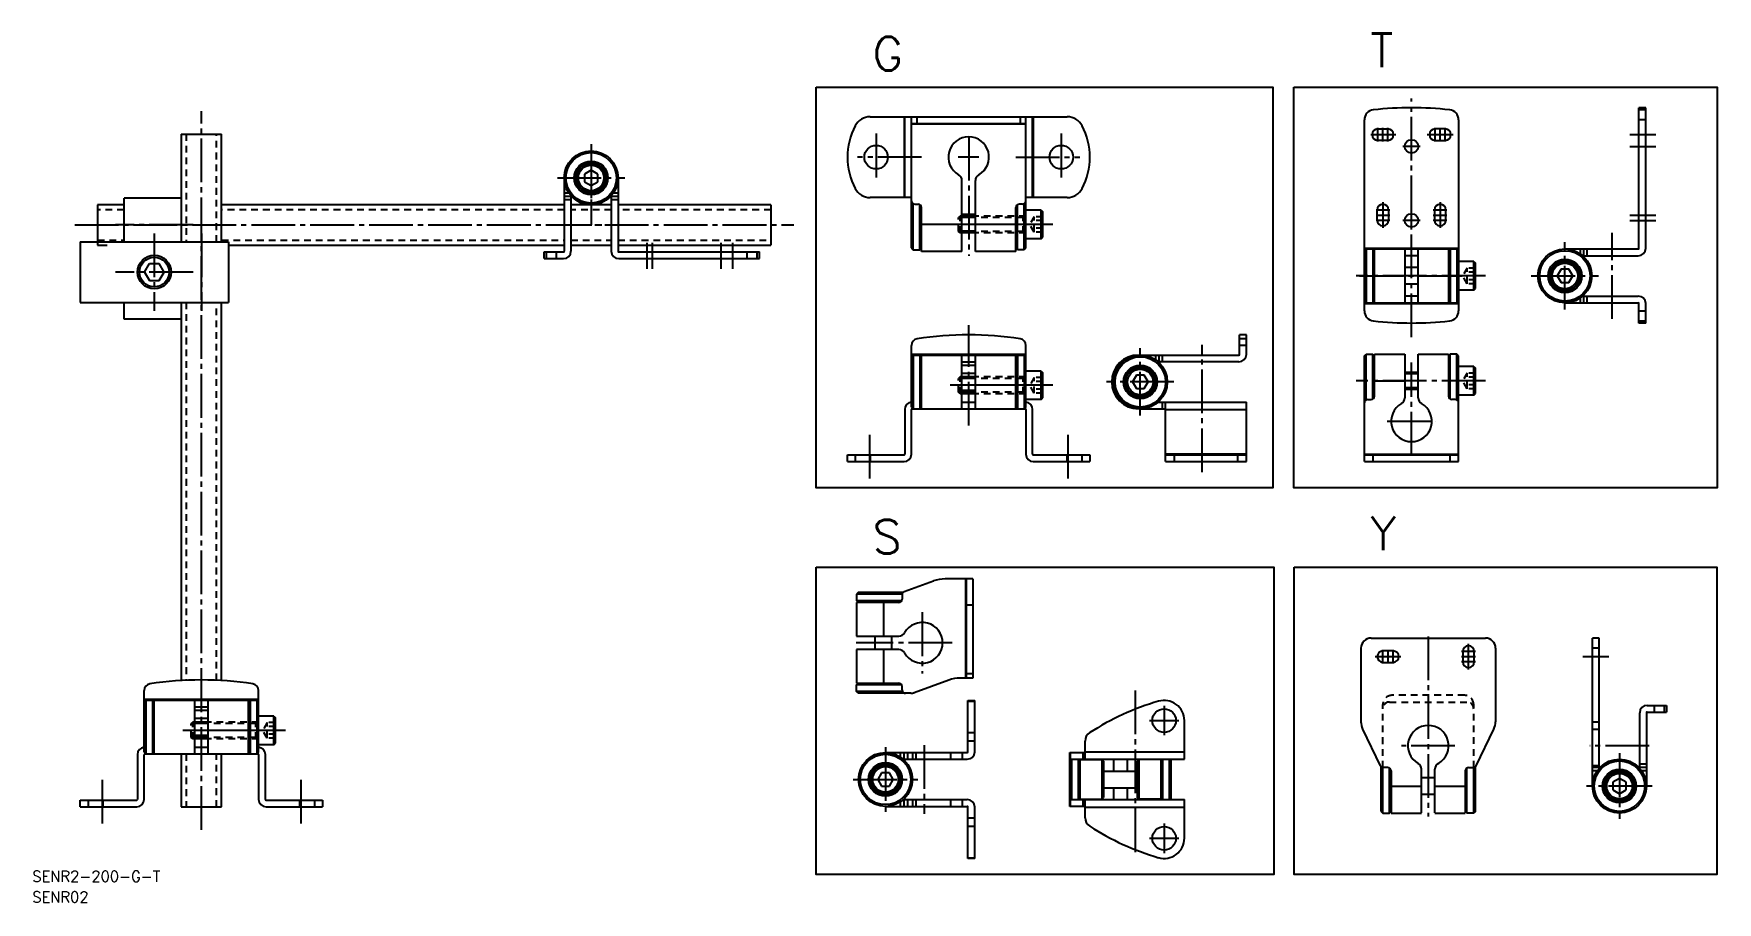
# Model space of a CAD drawing. Extents: x 26 to 527, y 38 to 296.
import ezdxf

# ---------------------------------------------------------------- set-up
doc = ezdxf.new("R2010")
doc.units = 0
doc.linetypes.add('CENTER', pattern=[17.5, 13, -1.5, 1.5, -1.5])
doc.linetypes.add('DASHED', pattern=[3.5, 2, -1.5])
doc.layers.get('0').update_dxf_attribs({"linetype": 'CONTINUOUS'})
doc.layers.add('CENTER', color=1, linetype='CENTER')
doc.styles.get("Standard").update_dxf_attribs({"font": 'txt.shx', "bigfont": 'bigfont.shx'})

msp = doc.modelspace()

# ---------------------------------------------------------------- linework, layer by layer
at = {"color": 7, "linetype": 'CONTINUOUS'}
for p, q in [((274.96, 271.35), (333.49, 271.35)), ((285.03, 271.35), (285.03, 247.35)), ((285.23, 247.35), (285.23, 271.35)), ((287.23, 232.35), (287.23, 271.35)), ((288.92, 269.35), (288.92, 271.35)), ((319.53, 271.35), (319.53, 269.35)), ((321.23, 232.35), (321.23, 271.35)), ((323.23, 247.35), (323.23, 271.35)), ((323.43, 271.35), (323.43, 247.35)), ((421.79, 213.68), (421.79, 270.43)), ((449.79, 270.43), (449.79, 213.68)), ((503.37, 232.25), (503.37, 274.05)), ((505.37, 274.05), (503.37, 274.05)), ((505.37, 273.41), (503.37, 273.41)), ((505.37, 270.43), (503.37, 270.43)), ((505.37, 232.25), (505.37, 274.05)), ((70.28, 266.23), (70.28, 234.19)), ((70.28, 266.23), (82.28, 266.23)), ((82.28, 234.19), (82.28, 266.23)), ((287.23, 269.35), (321.23, 269.35)), ((321.23, 269.15), (287.23, 269.15)), ((425.79, 267.75), (428.79, 267.75)), ((445.79, 267.75), (442.79, 267.75)), ((428.79, 264.35), (425.79, 264.35)), ((442.79, 264.35), (445.79, 264.35)), ((192.06, 255.5), (190.06, 254.34)), ((194.06, 254.34), (192.06, 255.5)), ((184.06, 253.19), (184.06, 231.39)), ((190.06, 254.34), (190.06, 252.03)), ((190.06, 252.03), (192.06, 250.88)), ((192.06, 250.88), (194.06, 252.03)), ((194.06, 252.03), (194.06, 254.34)), ((200.06, 253.19), (200.06, 231.39)), ((302.23, 231.35), (302.23, 252.37)), ((306.23, 231.35), (306.23, 252.37)), ((45.45, 245.19), (45.45, 233.19)), ((53.28, 245.19), (45.45, 245.19)), ((53.28, 234.19), (53.28, 247.19)), ((70.28, 247.19), (53.28, 247.19)), ((169.05, 245.19), (82.28, 245.19)), ((184.06, 245.19), (166.37, 245.19)), ((185.48, 248.69), (184.06, 248.69)), ((186.06, 247.69), (184.06, 247.69)), ((186.06, 246.69), (184.06, 246.69)), ((186.06, 248.01), (186.06, 231.39)), ((197.23, 245.19), (186.06, 245.19)), ((198.06, 245.19), (197.23, 245.19)), ((198.06, 248.01), (198.06, 231.39)), ((200.06, 247.69), (198.06, 247.69)), ((200.06, 246.69), (198.06, 246.69)), ((200.06, 248.69), (198.63, 248.69)), ((245.45, 245.19), (200.06, 245.19)), ((245.45, 245.19), (245.45, 233.19)), ((287.23, 247.35), (274.96, 247.35)), ((287.73, 231.85), (287.73, 245.49)), ((288.23, 245.35), (289.23, 245.35)), ((289.73, 231.85), (289.73, 245.22)), ((318.73, 231.85), (318.73, 245.22)), ((320.23, 245.35), (319.23, 245.35)), ((320.73, 231.85), (320.73, 245.49)), ((333.49, 247.35), (321.23, 247.35)), ((290.23, 231.35), (290.23, 244.35)), ((306.23, 242.35), (302.23, 242.35)), ((306.23, 241.85), (302.23, 241.85)), ((318.23, 231.35), (318.23, 244.35)), ((325.73, 243.6), (321.23, 243.6)), ((321.23, 235.1), (321.23, 243.6)), ((325.73, 235.1), (325.73, 243.6)), ((325.73, 243.6), (326.23, 243.1)), ((326.23, 235.6), (326.23, 243.1)), ((425.59, 240.65), (425.59, 243.65)), ((428.99, 243.65), (428.99, 240.65)), ((442.59, 243.65), (442.59, 240.65)), ((445.99, 240.65), (445.99, 243.65)), ((302.23, 239.35), (290.23, 239.35)), ((306.23, 237.35), (302.23, 237.35)), ((306.23, 236.85), (302.23, 236.85)), ((318.23, 239.35), (306.23, 239.35)), ((318.23, 239.35), (306.23, 239.35)), ((325.73, 235.1), (321.23, 235.1)), ((325.73, 235.1), (326.23, 235.6)), ((40.28, 234.19), (40.28, 216.19)), ((40.28, 234.19), (84.28, 234.19)), ((45.45, 233.19), (48.28, 233.19)), ((84.28, 234.19), (84.28, 216.19)), ((84.28, 233.19), (156.17, 233.19)), ((156.17, 233.19), (184.06, 233.19)), ((178.06, 229.19), (178.06, 231.19)), ((178.06, 231.19), (183.86, 231.19)), ((178.7, 231.19), (178.7, 229.19)), ((181.68, 231.19), (181.68, 229.19)), ((186.06, 233.19), (198.06, 233.19)), ((200.06, 233.19), (245.45, 233.19)), ((200.26, 231.19), (242.06, 231.19)), ((238.43, 229.19), (238.43, 231.19)), ((241.41, 229.19), (241.41, 231.19)), ((242.06, 229.19), (242.06, 231.19)), ((287.23, 232.35), (287.73, 231.85)), ((287.73, 231.85), (289.73, 231.85)), ((289.73, 231.85), (290.23, 232.35)), ((302.23, 231.35), (290.23, 231.35)), ((318.23, 231.35), (306.23, 231.35)), ((318.73, 231.85), (318.23, 232.35)), ((320.73, 231.85), (318.73, 231.85)), ((321.23, 232.35), (320.73, 231.85)), ((421.79, 232.25), (449.79, 232.25)), ((421.79, 232.05), (449.79, 232.05)), ((421.79, 231.55), (422.29, 232.05)), ((422.29, 232.05), (422.29, 216.05)), ((424.29, 232.05), (424.79, 231.55)), ((424.29, 232.05), (424.29, 216.05)), ((424.79, 216.05), (424.79, 232.05)), ((433.79, 232.05), (433.79, 216.05)), ((437.79, 216.05), (437.79, 232.05)), ((446.79, 232.05), (446.79, 216.05)), ((447.29, 232.05), (446.79, 231.55)), ((447.29, 232.05), (447.29, 216.05)), ((449.79, 231.55), (449.29, 232.05)), ((449.29, 232.05), (449.29, 216.05)), ((481.37, 232.05), (503.17, 232.05)), ((485.87, 232.05), (485.87, 230.63)), ((486.87, 232.05), (486.87, 230.05)), ((487.87, 232.05), (487.87, 230.05)), ((59.4, 225.19), (60.84, 227.69)), ((59.4, 225.19), (60.84, 222.69)), ((60.84, 227.69), (63.73, 227.69)), ((65.17, 225.19), (63.73, 227.69)), ((63.73, 222.69), (65.17, 225.19)), ((178.06, 229.19), (183.86, 229.19)), ((200.26, 229.19), (242.06, 229.19)), ((437.79, 230.05), (433.79, 230.05)), ((437.79, 226.55), (433.79, 226.55)), ((454.29, 228.3), (449.79, 228.3)), ((449.79, 219.8), (449.79, 228.3)), ((454.29, 219.8), (454.29, 228.3)), ((454.29, 228.3), (454.79, 227.8)), ((454.79, 220.3), (454.79, 227.8)), ((480.22, 226.05), (479.06, 224.05)), ((482.53, 226.05), (480.22, 226.05)), ((483.68, 224.05), (482.53, 226.05)), ((486.55, 230.05), (503.17, 230.05)), ((60.84, 222.69), (63.73, 222.69)), ((437.79, 221.55), (433.79, 221.55)), ((454.29, 219.8), (454.79, 220.3)), ((479.06, 224.05), (480.22, 222.05)), ((480.22, 222.05), (482.53, 222.05)), ((482.53, 222.05), (483.68, 224.05)), ((40.28, 216.19), (84.28, 216.19)), ((53.28, 211.19), (53.28, 216.19)), ((70.28, 216.19), (70.28, 137.52)), ((82.28, 127.32), (82.28, 216.19)), ((421.79, 216.55), (422.29, 216.05)), ((421.79, 216.05), (449.79, 216.05)), ((421.79, 215.85), (449.79, 215.85)), ((424.29, 216.05), (424.79, 216.55)), ((437.79, 218.05), (433.79, 218.05)), ((447.29, 216.05), (446.79, 216.55)), ((449.79, 216.55), (449.29, 216.05)), ((454.29, 219.8), (449.79, 219.8)), ((481.37, 216.05), (503.17, 216.05)), ((485.87, 217.48), (485.87, 216.05)), ((486.55, 218.05), (503.17, 218.05)), ((486.87, 218.05), (486.87, 216.05)), ((487.87, 218.05), (487.87, 216.05)), ((503.37, 210.05), (503.37, 215.85)), ((505.37, 210.05), (505.37, 215.85)), ((70.28, 211.19), (53.28, 211.19)), ((503.37, 213.68), (505.37, 213.68)), ((503.37, 210.7), (505.37, 210.7)), ((384.72, 200.73), (384.72, 206.53)), ((386.72, 206.53), (384.72, 206.53)), ((386.72, 205.35), (384.72, 205.35)), ((386.72, 200.73), (386.72, 206.53)), ((505.37, 210.05), (503.37, 210.05)), ((287.23, 185.03), (287.23, 203.37)), ((321.23, 200.73), (287.23, 200.73)), ((287.23, 200.03), (287.73, 200.53)), ((287.23, 200.53), (321.23, 200.53)), ((287.73, 200.53), (287.73, 184.53)), ((289.73, 200.53), (289.73, 184.53)), ((289.73, 200.53), (290.23, 200.03)), ((290.23, 184.53), (290.23, 200.53)), ((302.23, 184.53), (302.23, 200.53)), ((306.23, 184.53), (306.23, 200.53)), ((318.73, 200.53), (318.23, 200.03)), ((318.23, 184.53), (318.23, 200.53)), ((318.73, 200.53), (318.73, 184.53)), ((320.73, 200.53), (320.73, 184.53)), ((321.23, 200.03), (320.73, 200.53)), ((321.23, 185.03), (321.23, 203.37)), ((355.22, 200.53), (384.52, 200.53)), ((359.72, 200.53), (359.72, 199.1)), ((360.72, 200.53), (360.72, 198.53)), ((361.72, 200.53), (361.72, 198.53)), ((386.72, 203.37), (384.72, 203.37)), ((421.79, 200.33), (422.29, 200.83)), ((421.79, 168.83), (421.79, 200.33)), ((422.29, 187.19), (422.29, 200.83)), ((422.29, 200.83), (424.29, 200.83)), ((424.29, 187.46), (424.29, 200.83)), ((424.29, 200.83), (424.79, 200.33)), ((424.79, 188.33), (424.79, 200.83)), ((424.79, 200.83), (433.79, 200.83)), ((433.79, 200.83), (433.79, 187.81)), ((437.79, 187.81), (437.79, 200.83)), ((437.79, 200.83), (446.79, 200.83)), ((447.29, 200.83), (446.79, 200.33)), ((446.79, 200.83), (446.79, 188.33)), ((447.29, 187.46), (447.29, 200.83)), ((449.29, 200.83), (447.29, 200.83)), ((449.29, 187.19), (449.29, 200.83)), ((449.79, 200.33), (449.29, 200.83)), ((449.79, 168.83), (449.79, 200.33)), ((302.23, 198.53), (306.23, 198.53)), ((302.23, 197.53), (306.23, 197.53)), ((325.73, 195.78), (321.23, 195.78)), ((321.23, 187.28), (321.23, 195.78)), ((325.73, 187.28), (325.73, 195.78)), ((325.73, 195.78), (326.23, 195.28)), ((326.23, 187.78), (326.23, 195.28)), ((384.52, 198.53), (360.39, 198.53)), ((437.79, 195.33), (433.79, 195.33)), ((454.29, 197.08), (449.79, 197.08)), ((449.79, 188.58), (449.79, 197.08)), ((454.29, 188.58), (454.29, 197.08)), ((454.29, 197.08), (454.79, 196.58)), ((454.79, 189.08), (454.79, 196.58)), ((306.23, 195.03), (302.23, 195.03)), ((306.23, 194.03), (302.23, 194.03)), ((306.23, 194.03), (302.23, 194.03)), ((318.23, 191.53), (306.23, 191.53)), ((354.06, 194.53), (352.91, 192.53)), ((352.91, 192.53), (354.06, 190.53)), ((356.37, 194.53), (354.06, 194.53)), ((354.06, 190.53), (356.37, 190.53)), ((357.53, 192.53), (356.37, 194.53)), ((356.37, 190.53), (357.53, 192.53)), ((424.79, 192.83), (433.79, 192.83)), ((437.79, 190.33), (433.79, 190.33)), ((306.23, 190.03), (302.23, 190.03)), ((306.23, 189.03), (302.23, 189.03)), ((306.23, 189.03), (302.23, 189.03)), ((302.23, 186.53), (306.23, 186.53)), ((325.73, 187.28), (321.23, 187.28)), ((325.73, 187.28), (326.23, 187.78)), ((360.39, 186.53), (386.72, 186.53)), ((361.72, 186.53), (361.72, 184.53)), ((362.72, 168.83), (362.72, 186.53)), ((386.72, 168.83), (386.72, 186.53)), ((422.79, 187.33), (423.79, 187.33)), ((448.79, 187.33), (447.79, 187.33)), ((454.29, 188.58), (449.79, 188.58)), ((454.29, 188.58), (454.79, 189.08)), ((285.23, 184.33), (285.23, 171.03)), ((287.23, 185.03), (287.73, 184.53)), ((287.23, 171.03), (287.23, 184.33)), ((287.43, 184.53), (321.03, 184.53)), ((289.73, 184.53), (290.23, 185.03)), ((318.73, 184.53), (318.23, 185.03)), ((321.23, 185.03), (320.73, 184.53)), ((321.23, 184.33), (321.23, 171.03)), ((323.23, 171.03), (323.23, 184.33)), ((355.22, 184.53), (362.72, 184.53)), ((362.72, 184.33), (386.72, 184.33)), ((268.23, 168.83), (268.23, 170.83)), ((268.23, 170.83), (285.03, 170.83)), ((270.54, 170.83), (270.54, 168.83)), ((274.96, 170.83), (274.96, 168.83)), ((323.43, 170.83), (340.23, 170.83)), ((333.49, 168.83), (333.49, 170.83)), ((337.92, 168.83), (337.92, 170.83)), ((340.23, 170.83), (340.23, 168.83)), ((386.72, 171.03), (362.72, 171.03)), ((362.72, 170.83), (386.72, 170.83)), ((365.38, 168.83), (365.38, 170.83)), ((384.05, 170.83), (384.05, 168.83)), ((421.79, 171.03), (449.79, 171.03)), ((421.79, 170.83), (449.79, 170.83)), ((424.45, 168.83), (424.45, 170.83)), ((447.13, 170.83), (447.13, 168.83)), ((268.23, 168.83), (285.03, 168.83)), ((323.43, 168.83), (340.23, 168.83)), ((362.72, 168.83), (386.72, 168.83)), ((421.79, 168.83), (449.79, 168.83)), ((70.28, 137.52), (70.28, 103.75)), ((285.1, 130.21), (293.78, 133.37)), ((305.44, 133.97), (297.2, 133.97)), ((303.24, 133.97), (303.24, 104.47)), ((303.44, 133.97), (303.44, 104.47)), ((305.44, 133.97), (305.44, 104.47)), ((82.28, 103.75), (82.28, 127.32)), ((271.44, 129.97), (270.94, 129.47)), ((284.47, 129.47), (270.94, 129.47)), ((270.94, 129.47), (270.94, 127.47)), ((284.3, 127.47), (270.94, 127.47)), ((270.94, 127.47), (271.44, 126.97)), ((283.44, 126.97), (270.94, 126.97)), ((270.94, 126.97), (270.94, 116.97)), ((284.75, 129.97), (271.44, 129.97)), ((278.94, 126.97), (278.94, 116.97)), ((284.44, 129.27), (284.44, 127.97)), ((303.44, 126.26), (305.44, 126.26)), ((270.94, 116.97), (283.46, 116.97)), ((276.44, 112.97), (276.44, 116.97)), ((281.44, 112.97), (281.44, 116.97)), ((423.77, 116.37), (457.77, 116.37)), ((489.58, 72.37), (489.58, 116.37)), ((491.58, 116.37), (489.58, 116.37)), ((491.58, 77.55), (491.58, 116.37)), ((283.46, 112.97), (270.94, 112.97)), ((270.94, 112.97), (270.94, 102.97)), ((278.94, 112.97), (278.94, 102.97)), ((420.77, 113.37), (420.77, 91.51)), ((430.32, 112.57), (427.32, 112.57)), ((451.02, 112.37), (451.02, 109.29)), ((454.42, 109.29), (454.42, 112.37)), ((460.77, 113.37), (460.77, 91.51)), ((303.44, 105.85), (305.44, 105.85)), ((427.32, 109.17), (430.32, 109.17)), ((59.28, 82.43), (59.28, 100.77)), ((93.28, 82.43), (93.28, 100.77)), ((270.94, 102.47), (271.44, 102.97)), ((270.94, 102.97), (283.44, 102.97)), ((284.3, 102.47), (270.94, 102.47)), ((270.94, 100.47), (270.94, 102.47)), ((284.59, 100.47), (270.94, 100.47)), ((271.44, 99.97), (270.94, 100.47)), ((284.44, 100.97), (284.44, 101.97)), ((298.29, 103.87), (288.08, 100.15)), ((305.44, 104.47), (301.71, 104.47)), ((93.28, 98.13), (59.28, 98.13)), ((59.28, 97.43), (59.78, 97.93)), ((59.28, 97.93), (93.28, 97.93)), ((59.78, 97.93), (59.78, 81.93)), ((61.78, 97.93), (61.78, 81.93)), ((61.78, 97.93), (62.28, 97.43)), ((62.28, 81.93), (62.28, 97.93)), ((74.28, 81.93), (74.28, 97.93)), ((74.28, 95.93), (78.28, 95.93)), ((78.28, 81.93), (78.28, 97.93)), ((90.78, 97.93), (90.28, 97.43)), ((90.28, 81.93), (90.28, 97.93)), ((90.78, 97.93), (90.78, 81.93)), ((92.78, 97.93), (92.78, 81.93)), ((93.28, 97.43), (92.78, 97.93)), ((287.05, 99.97), (271.44, 99.97)), ((304.01, 82.56), (304.01, 97.86)), ((304.01, 97.86), (306.01, 97.86)), ((304.01, 97.61), (306.01, 97.61)), ((306.01, 82.56), (306.01, 97.86)), ((505.78, 96.37), (511.58, 96.37)), ((511.58, 96.37), (511.58, 94.37)), ((74.28, 94.93), (78.28, 94.93)), ((78.28, 92.43), (74.28, 92.43)), ((78.28, 91.43), (74.28, 91.43)), ((78.28, 91.43), (74.28, 91.43)), ((97.78, 93.18), (93.28, 93.18)), ((93.28, 84.68), (93.28, 93.18)), ((97.78, 84.68), (97.78, 93.18)), ((97.78, 93.18), (98.28, 92.68)), ((98.28, 85.18), (98.28, 92.68)), ((368.3, 80.36), (368.3, 91.86)), ((503.58, 77.55), (503.58, 94.17)), ((505.58, 94.17), (505.58, 72.37)), ((505.78, 94.37), (511.58, 94.37)), ((78.28, 87.43), (74.28, 87.43)), ((78.28, 86.43), (74.28, 86.43)), ((78.28, 86.43), (74.28, 86.43)), ((90.28, 88.93), (78.28, 88.93)), ((97.78, 84.68), (98.28, 85.18)), ((306.01, 88.26), (304.01, 88.26)), ((306.01, 85.74), (304.01, 85.74)), ((338.8, 80.36), (338.8, 85.74)), ((421.26, 89.35), (426.5, 78.44)), ((455.04, 78.44), (460.28, 89.35)), ((57.28, 81.73), (57.28, 68.43)), ((59.28, 82.43), (59.78, 81.93)), ((59.28, 68.43), (59.28, 81.73)), ((59.48, 81.93), (93.08, 81.93)), ((61.78, 81.93), (62.28, 82.43)), ((70.28, 81.93), (70.28, 66.23)), ((74.28, 83.93), (78.28, 83.93)), ((82.28, 66.23), (82.28, 81.93)), ((90.78, 81.93), (90.28, 82.43)), ((93.28, 82.43), (92.78, 81.93)), ((97.78, 84.68), (93.28, 84.68)), ((93.28, 81.73), (93.28, 68.43)), ((95.28, 68.43), (95.28, 81.73)), ((279.51, 82.36), (303.81, 82.36)), ((284.01, 80.93), (284.01, 82.36)), ((284.68, 80.36), (303.81, 80.36)), ((285.01, 82.36), (285.01, 80.36)), ((286.01, 82.36), (286.01, 80.36)), ((287.62, 80.36), (287.62, 82.36)), ((288.64, 80.36), (288.64, 82.36)), ((298.85, 82.36), (298.85, 80.36)), ((302.27, 82.36), (302.27, 80.36)), ((334.3, 66.36), (334.3, 82.36)), ((334.3, 82.36), (338.8, 82.36)), ((334.3, 80.36), (368.3, 80.36)), ((334.48, 80.36), (334.48, 82.36)), ((334.8, 80.36), (334.8, 68.36)), ((336.8, 80.36), (336.8, 68.36)), ((337.3, 80.36), (337.3, 68.36)), ((337.3, 80.26), (343.8, 80.26)), ((338.19, 82.36), (338.19, 80.36)), ((338.8, 82.56), (368.3, 82.56)), ((343.8, 80.26), (343.8, 68.46)), ((343.8, 80.26), (344.3, 79.76)), ((347.3, 80.36), (347.3, 76.86)), ((351.3, 80.36), (351.3, 76.86)), ((354.8, 80.26), (354.3, 79.76)), ((354.8, 80.26), (354.8, 68.46)), ((361.3, 80.26), (354.8, 80.26)), ((361.3, 80.36), (361.3, 68.36)), ((361.8, 80.36), (361.8, 68.36)), ((363.8, 80.36), (363.8, 68.36)), ((364.3, 80.36), (364.3, 68.36)), ((278.35, 76.36), (277.2, 74.36)), ((280.66, 76.36), (278.35, 76.36)), ((281.82, 74.36), (280.66, 76.36)), ((344.3, 79.76), (344.3, 68.96)), ((344.3, 76.86), (354.3, 76.86)), ((354.3, 79.76), (354.3, 68.96)), ((426.77, 64.87), (426.77, 78.11)), ((427.27, 64.37), (427.27, 77.89)), ((428.77, 77.87), (427.4, 77.87)), ((429.27, 64.37), (429.27, 77.73)), ((429.77, 76.87), (429.77, 64.38)), ((438.77, 64.38), (438.77, 77.39)), ((442.77, 64.38), (442.77, 77.39)), ((451.77, 76.87), (451.77, 64.38)), ((452.27, 64.37), (452.27, 77.73)), ((452.77, 77.87), (454.14, 77.87)), ((454.27, 64.37), (454.27, 77.89)), ((454.77, 64.87), (454.77, 78.11)), ((491.58, 77.87), (489.58, 77.87)), ((505.58, 77.87), (503.58, 77.87)), ((277.2, 74.36), (278.35, 72.36)), ((277.2, 74.36), (278.35, 72.36)), ((278.35, 72.36), (280.66, 72.36)), ((280.66, 72.36), (281.82, 74.36)), ((344.3, 71.86), (354.3, 71.86)), ((347.3, 71.86), (347.3, 68.36)), ((351.3, 71.86), (351.3, 68.36)), ((442.77, 74.87), (438.77, 74.87)), ((497.58, 74.68), (495.58, 73.53)), ((495.58, 73.53), (495.58, 71.22)), ((495.58, 71.22), (497.58, 70.07)), ((499.58, 73.53), (497.58, 74.68)), ((497.58, 70.07), (499.58, 71.22)), ((499.58, 71.22), (499.58, 73.53)), ((40.28, 66.23), (40.28, 68.23)), ((40.28, 68.23), (57.08, 68.23)), ((40.28, 66.23), (57.08, 66.23)), ((42.6, 68.23), (42.6, 66.23)), ((47.02, 68.23), (47.02, 66.23)), ((70.28, 66.23), (82.28, 66.23)), ((95.48, 68.23), (112.28, 68.23)), ((95.48, 66.23), (112.28, 66.23)), ((105.55, 66.23), (105.55, 68.23)), ((109.97, 66.23), (109.97, 68.23)), ((112.28, 68.23), (112.28, 66.23)), ((279.51, 66.36), (303.81, 66.36)), ((284.01, 66.36), (284.01, 67.78)), ((284.68, 68.36), (303.81, 68.36)), ((285.01, 68.36), (285.01, 66.36)), ((286.01, 68.36), (286.01, 66.36)), ((287.62, 66.36), (287.62, 68.36)), ((288.64, 66.36), (288.64, 68.36)), ((298.85, 68.36), (298.85, 66.36)), ((302.27, 68.36), (302.27, 66.36)), ((304.01, 50.86), (304.01, 66.16)), ((306.01, 50.86), (306.01, 66.16)), ((334.3, 68.36), (368.3, 68.36)), ((338.8, 66.36), (334.3, 66.36)), ((334.48, 66.36), (334.48, 68.36)), ((337.3, 68.46), (343.8, 68.46)), ((338.19, 68.36), (338.19, 66.36)), ((338.8, 62.98), (338.8, 68.36)), ((338.8, 66.16), (368.3, 66.16)), ((343.8, 68.46), (344.3, 68.96)), ((354.8, 68.46), (354.3, 68.96)), ((361.3, 68.46), (354.8, 68.46)), ((368.3, 56.86), (368.3, 68.36)), ((442.77, 69.87), (438.77, 69.87)), ((304.01, 62.98), (306.01, 62.98)), ((304.01, 60.45), (306.01, 60.45)), ((426.77, 64.87), (427.27, 64.37)), ((427.27, 64.37), (429.27, 64.37)), ((429.27, 64.37), (429.77, 64.87)), ((429.77, 64.37), (438.77, 64.37)), ((442.77, 64.37), (451.77, 64.37)), ((452.27, 64.37), (451.77, 64.87)), ((454.27, 64.37), (452.27, 64.37)), ((454.77, 64.87), (454.27, 64.37)), ((304.01, 51.1), (306.01, 51.1)), ((306.01, 50.86), (304.01, 50.86))]:
    msp.add_line(p, q, dxfattribs=at)
at = {"color": 3, "linetype": 'DASHED'}
for p, q in [((71.78, 266.23), (71.78, 234.19)), ((80.78, 234.19), (80.78, 266.23)), ((53.28, 243.69), (45.45, 243.69)), ((184.06, 243.69), (82.28, 243.69)), ((198.06, 243.69), (186.06, 243.69)), ((245.45, 243.69), (200.06, 243.69)), ((301.66, 241.85), (301.23, 241.42)), ((301.23, 237.28), (301.23, 241.42)), ((302.23, 241.42), (301.23, 241.42)), ((301.66, 236.85), (301.66, 241.85)), ((302.23, 241.85), (301.66, 241.85)), ((321.23, 241.85), (306.23, 241.85)), ((320.43, 241.42), (306.23, 241.42)), ((320.43, 236.85), (320.43, 241.85)), ((320.43, 241.42), (321.18, 241.85)), ((323.73, 241.66), (322.39, 239.35)), ((323.73, 237.04), (323.73, 241.66)), ((326.23, 241.66), (323.73, 241.66)), ((326.23, 240.51), (323.73, 240.51)), ((301.66, 236.85), (301.23, 237.29)), ((302.23, 237.29), (301.23, 237.28)), ((302.23, 236.85), (301.66, 236.85)), ((320.43, 237.29), (306.23, 237.29)), ((321.23, 236.85), (306.23, 236.85)), ((320.43, 237.29), (321.18, 236.85)), ((323.73, 237.04), (322.39, 239.35)), ((323.06, 238.2), (323.06, 238.2)), ((323.39, 237.62), (323.39, 237.62)), ((326.23, 238.2), (323.73, 238.2)), ((326.23, 237.04), (323.73, 237.04)), ((45.45, 234.69), (53.28, 234.69)), ((82.28, 234.69), (184.06, 234.69)), ((186.06, 234.69), (198.06, 234.69)), ((200.06, 234.69), (245.45, 234.69)), ((452.29, 226.36), (450.96, 224.05)), ((452.29, 221.74), (452.29, 226.36)), ((454.79, 226.36), (452.29, 226.36)), ((454.79, 225.21), (452.29, 225.21)), ((452.29, 221.74), (450.96, 224.05)), ((451.63, 222.9), (451.63, 222.9)), ((451.96, 222.32), (451.96, 222.32)), ((454.79, 222.9), (452.29, 222.9)), ((454.79, 221.74), (452.29, 221.74)), ((71.78, 216.19), (71.78, 103.83)), ((80.78, 103.83), (80.78, 216.19)), ((452.29, 195.14), (450.96, 192.83)), ((452.29, 190.52), (452.29, 195.14)), ((454.79, 195.14), (452.29, 195.14)), ((301.66, 194.03), (301.23, 193.59)), ((301.23, 189.46), (301.23, 193.59)), ((302.23, 193.59), (301.23, 193.59)), ((301.66, 189.03), (301.66, 194.03)), ((302.23, 194.03), (301.66, 194.03)), ((321.23, 194.03), (306.23, 194.03)), ((320.43, 193.59), (306.23, 193.59)), ((320.43, 189.03), (320.43, 194.03)), ((320.43, 193.59), (321.18, 194.03)), ((323.73, 193.84), (322.39, 191.53)), ((323.73, 189.22), (322.39, 191.53)), ((323.06, 190.37), (323.06, 190.37)), ((323.73, 189.22), (323.73, 193.84)), ((326.23, 193.84), (323.73, 193.84)), ((326.23, 192.68), (323.73, 192.68)), ((326.23, 190.37), (323.73, 190.37)), ((452.29, 190.52), (450.96, 192.83)), ((451.63, 191.67), (451.63, 191.67)), ((451.96, 191.1), (451.96, 191.1)), ((454.79, 193.98), (452.29, 193.98)), ((454.79, 191.67), (452.29, 191.67)), ((454.79, 190.52), (452.29, 190.52)), ((301.66, 189.03), (301.23, 189.46)), ((302.23, 189.46), (301.23, 189.46)), ((302.23, 189.03), (301.66, 189.03)), ((320.43, 189.46), (306.23, 189.46)), ((321.23, 189.03), (306.23, 189.03)), ((320.43, 189.46), (321.18, 189.03)), ((323.39, 189.8), (323.39, 189.8)), ((326.23, 189.22), (323.73, 189.22)), ((427.27, 77.88), (427.27, 96.67)), ((429.27, 97.37), (452.27, 97.37)), ((451.57, 99.37), (429.97, 99.37)), ((454.27, 77.9), (454.27, 96.67)), ((73.72, 91.43), (73.28, 91)), ((73.28, 86.86), (73.28, 91)), ((74.28, 91), (73.28, 91)), ((73.72, 86.43), (73.72, 91.43)), ((74.28, 91.43), (73.72, 91.43)), ((93.28, 91.43), (78.28, 91.43)), ((92.48, 91), (78.28, 91)), ((92.48, 86.43), (92.48, 91.43)), ((92.48, 91), (93.23, 91.43)), ((95.78, 91.24), (94.45, 88.93)), ((95.78, 86.62), (95.78, 91.24)), ((98.28, 91.24), (95.78, 91.24)), ((98.28, 90.08), (95.78, 90.08)), ((73.72, 86.43), (73.28, 86.86)), ((74.28, 86.86), (73.28, 86.86)), ((74.28, 86.43), (73.72, 86.43)), ((92.48, 86.86), (78.28, 86.86)), ((93.28, 86.43), (78.28, 86.43)), ((92.48, 86.86), (93.24, 86.43)), ((95.78, 86.62), (94.45, 88.93)), ((95.12, 87.77), (95.12, 87.77)), ((95.45, 87.2), (95.45, 87.2)), ((98.28, 87.77), (95.78, 87.77)), ((98.28, 86.62), (95.78, 86.62)), ((71.78, 81.93), (71.78, 66.23)), ((80.78, 66.23), (80.78, 81.93))]:
    msp.add_line(p, q, dxfattribs=at)
at = {"color": 3, "linetype": 'CONTINUOUS'}
for p, q in [((306.23, 241.42), (302.23, 241.42)), ((306.23, 237.29), (302.23, 237.29)), ((306.23, 193.59), (302.23, 193.59)), ((437.79, 194.89), (433.79, 194.89)), ((437.79, 190.76), (433.79, 190.76)), ((306.23, 189.46), (302.23, 189.46)), ((78.28, 91), (74.28, 91)), ((78.28, 86.86), (74.28, 86.86))]:
    msp.add_line(p, q, dxfattribs=at)
at = {"linetype": 'CONTINUOUS'}
for p, q in [((491.58, 113.37), (489.58, 113.37)), ((507.95, 94.37), (507.95, 96.37)), ((510.93, 94.37), (510.93, 96.37)), ((489.58, 91.51), (491.58, 91.51)), ((489.58, 89.35), (491.58, 89.35)), ((491.58, 78.44), (489.58, 78.44)), ((491, 76.87), (489.58, 76.87)), ((505.58, 78.87), (503.58, 78.87)), ((505.58, 76.87), (504.15, 76.87)), ((429.77, 72.37), (438.77, 72.37)), ((442.77, 72.37), (451.77, 72.37))]:
    msp.add_line(p, q, dxfattribs=at)
at = {"color": 7, "linetype": 'CONTINUOUS'}
for points in [[(258.95, 280.14), (394.6, 280.14), (394.6, 161.01), (258.95, 161.01)], [(400.83, 280.14), (526.65, 280.14), (526.65, 161.01), (400.83, 161.01)], [(258.95, 137.44), (394.91, 137.44), (394.91, 46.11), (258.95, 46.11)], [(400.94, 137.44), (526.55, 137.44), (526.55, 46.11), (400.94, 46.11)]]:
    msp.add_lwpolyline(points, close=True, dxfattribs=at)
for centre, radius in [((192.06, 253.19), 8), ((192.06, 253.19), 7.5), ((276.73, 259.35), 3.5), ((331.73, 259.35), 3.5), ((435.79, 262.55), 2), ((192.06, 253.19), 5), ((192.06, 253.19), 4.5), ((192.06, 253.19), 4.3), ((192.06, 253.19), 3.8), ((435.79, 240.55), 2), ((62.28, 225.19), 5), ((481.37, 224.05), 8), ((481.37, 224.05), 7.5), ((62.28, 225.19), 4.4), ((481.37, 224.05), 5), ((481.37, 224.05), 4.5), ((481.37, 224.05), 4.3), ((481.37, 224.05), 3.8), ((355.22, 192.53), 8), ((355.22, 192.53), 7.5), ((355.22, 192.53), 5), ((355.22, 192.53), 4.5), ((355.22, 192.53), 4.3), ((355.22, 192.53), 3.8), ((362.3, 91.86), 3.5), ((279.51, 74.36), 8), ((279.51, 74.36), 7.5), ((497.58, 72.37), 8), ((279.51, 74.36), 5), ((279.51, 74.36), 4.5), ((279.51, 74.36), 4.3), ((279.51, 74.36), 3.8), ((497.58, 72.37), 7.5), ((497.58, 72.37), 5), ((497.58, 72.37), 4.5), ((497.58, 72.37), 4.3), ((362.3, 56.86), 3.5)]:
    msp.add_circle(centre, radius, dxfattribs=at)
at = {"linetype": 'CONTINUOUS'}
msp.add_circle((497.58, 72.37), 3.8, dxfattribs=at)
at = {"color": 7, "linetype": 'CONTINUOUS'}
for centre, radius, start, end in [((274.96, 266.35), 5, 90, 152.1819), ((333.49, 266.35), 5, 27.8181, 90), ((424.79, 270.43), 3, 96.5115, 180), ((435.79, 174.05), 100, 83.4885, 96.5115), ((446.79, 270.43), 3, 0, 83.4885), ((288.23, 259.35), 20, 152.1819, 207.8181), ((304.23, 259.35), 6.05, 299.7947, 240.2053), ((320.23, 259.35), 20, 332.1819, 27.8181), ((425.79, 266.05), 1.7, 90, 270), ((428.79, 266.05), 1.7, 270, 90), ((442.79, 266.05), 1.7, 90, 270), ((445.79, 266.05), 1.7, 270, 90), ((300.23, 252.37), 2, 0, 60.2053), ((308.23, 252.37), 2, 119.7947, 180), ((274.96, 252.35), 5, 207.8181, 270), ((288.23, 246.35), 1, 180, 270), ((289.23, 244.35), 1, 0, 90), ((319.23, 244.35), 1, 90, 180), ((320.23, 246.35), 1, 270, 0), ((333.49, 252.35), 5, 270, 332.1819), ((427.29, 243.65), 1.7, 0, 180), ((444.29, 243.65), 1.7, 0, 180), ((427.29, 240.65), 1.7, 180, 0), ((444.29, 240.65), 1.7, 180, 0), ((183.86, 231.39), 2.2, 270, 0), ((183.86, 231.39), 0.2, 270, 0), ((200.26, 231.39), 2.2, 180, 270), ((200.26, 231.39), 0.2, 180, 270), ((503.17, 232.25), 2.2, 270, 0), ((503.17, 232.25), 0.2, 270, 0), ((503.17, 215.85), 2.2, 0, 90), ((503.17, 215.85), 0.2, 0, 90), ((424.79, 213.68), 3, 180, 263.4885), ((435.79, 310.05), 100, 263.4885, 276.5115), ((446.79, 213.68), 3, 276.5115, 0), ((289.23, 203.37), 2, 98.8044, 180), ((304.23, 106.53), 100, 81.1956, 98.8044), ((319.23, 203.37), 2, 0, 81.1956), ((354.72, 192.53), 8, 90, 270), ((384.52, 200.73), 0.2, 270, 0), ((384.52, 200.73), 2.2, 270, 0), ((287.43, 184.33), 2.2, 95.2878, 180), ((321.03, 184.33), 2.2, 0, 84.7115), ((422.79, 186.33), 1, 90, 180), ((423.79, 188.33), 1, 270, 0), ((435.79, 180.83), 6.05, 119.7947, 60.2053), ((431.79, 187.81), 2, 299.7947, 0), ((439.79, 187.81), 2, 180, 240.2053), ((447.79, 188.33), 1, 180, 270), ((448.79, 186.33), 1, 0, 90), ((287.43, 184.33), 0.2, 90, 180), ((321.03, 184.33), 0.2, 0, 90), ((285.03, 171.03), 0.2, 270, 0), ((285.03, 171.03), 2.2, 270, 0), ((323.43, 171.03), 2.2, 180, 270), ((323.43, 171.03), 0.2, 180, 270), ((285.44, 129.27), 1, 110, 180), ((297.2, 123.97), 10, 90, 110), ((283.44, 127.97), 1, 270, 0), ((290.44, 114.97), 6.05, 209.7947, 150.2053), ((283.46, 118.97), 2, 270, 330.2053), ((423.77, 113.37), 3, 90, 180), ((457.77, 113.37), 3, 0, 90), ((283.46, 110.97), 2, 29.7947, 90), ((427.32, 110.87), 1.7, 90, 270), ((430.32, 110.87), 1.7, 270, 90), ((452.72, 112.37), 1.7, 0, 180), ((452.72, 109.29), 1.7, 180, 0), ((61.28, 100.77), 2, 98.8044, 180), ((76.28, 3.93), 100, 81.1956, 98.8044), ((91.28, 100.77), 2, 0, 81.1956), ((283.44, 101.97), 1, 0, 90), ((285.44, 100.97), 1, 180, 270), ((287.05, 102.97), 3, 270, 290), ((301.71, 94.47), 10, 90, 110), ((383.36, 20.92), 80, 106.5369, 122.6684), ((362.3, 91.86), 6, 0, 106.5369), ((505.78, 94.17), 2.2, 90, 180), ((425.77, 91.51), 5, 180, 205.641), ((440.77, 84.37), 6.05, 299.7947, 240.2053), ((455.77, 91.51), 5, 334.359, 0), ((505.78, 94.17), 0.2, 90, 180), ((341.8, 85.74), 3, 122.6684, 180), ((59.48, 81.73), 2.2, 95.2878, 180), ((59.48, 81.73), 0.2, 90, 180), ((93.08, 81.73), 0.2, 0, 90), ((93.08, 81.73), 2.2, 0, 84.7115), ((303.81, 82.56), 2.2, 270, 0), ((303.81, 82.56), 0.2, 270, 0), ((427.4, 78.87), 1, 205.641, 270), ((428.77, 76.87), 1, 0, 90), ((436.77, 77.39), 2, 0, 60.2053), ((444.77, 77.39), 2, 119.7947, 180), ((452.77, 76.87), 1, 90, 180), ((454.14, 78.87), 1, 270, 334.359), ((57.08, 68.43), 0.2, 270, 0), ((57.08, 68.43), 2.2, 270, 0), ((95.48, 68.43), 2.2, 180, 270), ((95.48, 68.43), 0.2, 180, 270), ((303.81, 66.16), 2.2, 0, 90), ((303.81, 66.16), 0.2, 0, 90), ((341.8, 62.98), 3, 180, 237.3316), ((383.36, 127.79), 80, 237.3316, 253.4631), ((362.3, 56.86), 6, 253.4631, 0)]:
    msp.add_arc(centre, radius, start, end, dxfattribs=at)
at = {"color": 3, "linetype": 'DASHED'}
for centre, radius, start, end in [((429.97, 96.67), 2.7, 90, 180), ((429.27, 95.37), 2, 90, 180), ((451.57, 96.67), 2.7, 0, 90), ((452.27, 95.37), 2, 0, 90)]:
    msp.add_arc(centre, radius, start, end, dxfattribs=at)
at = {"layer": 'CENTER', "color": 1, "linetype": 'CENTER'}
for p, q in [((435.79, 205.86), (435.79, 276.77)), ((76.28, 59.39), (76.28, 273.07)), ((276.73, 266.35), (276.73, 252.35)), ((304.23, 265.4), (304.23, 230.03)), ((331.73, 266.35), (331.73, 252.35)), ((423.67, 266.05), (431.11, 266.05)), ((425.79, 264.01), (425.79, 268.09)), ((427.29, 264.01), (427.29, 268.09)), ((428.79, 264.01), (428.79, 268.09)), ((435.79, 259.95), (435.79, 265.15)), ((440.45, 266.05), (448.13, 266.05)), ((442.79, 264.01), (442.79, 268.09)), ((444.29, 264.01), (444.29, 268.09)), ((445.79, 264.01), (445.79, 268.09)), ((500.69, 266.05), (508.37, 266.05)), ((192.06, 263.19), (192.06, 243.19)), ((192.06, 261.29), (192.06, 239.19)), ((438.39, 262.55), (433.19, 262.55)), ((500.69, 262.55), (508.37, 262.55)), ((290.23, 259.35), (271.23, 259.35)), ((307.23, 259.35), (301.13, 259.35)), ((318.23, 259.35), (337.23, 259.35)), ((182.06, 253.19), (202.06, 253.19)), ((427.29, 245.99), (427.29, 238.31)), ((444.29, 245.99), (444.29, 238.31)), ((425.25, 243.65), (429.33, 243.65)), ((425.25, 242.15), (429.33, 242.15)), ((425.25, 240.65), (429.33, 240.65)), ((438.39, 240.55), (433.19, 240.55)), ((435.79, 237.95), (435.79, 243.15)), ((442.25, 243.65), (446.33, 243.65)), ((442.25, 242.15), (446.33, 242.15)), ((442.25, 240.65), (446.33, 240.65)), ((500.69, 242.15), (508.37, 242.15)), ((500.69, 240.55), (508.37, 240.55)), ((38.62, 239.19), (252.29, 239.19)), ((73.78, 239.19), (50.78, 239.19)), ((62.28, 236.69), (62.28, 213.69)), ((76.28, 236.69), (76.28, 213.69)), ((76.28, 236.69), (76.28, 213.69)), ((179.26, 239.19), (204.86, 239.19)), ((329.23, 239.35), (298.23, 239.35)), ((495.37, 211.25), (495.37, 236.85)), ((208.56, 233.87), (208.56, 226.19)), ((210.16, 233.87), (210.16, 226.19)), ((230.56, 233.87), (230.56, 226.19)), ((234.06, 233.87), (234.06, 226.19)), ((481.37, 214.05), (481.37, 234.05)), ((73.78, 225.19), (50.78, 225.19)), ((457.79, 224.05), (419.38, 224.05)), ((420.39, 224.05), (451.19, 224.05)), ((471.37, 224.05), (491.37, 224.05)), ((304.23, 179.53), (304.23, 209.36)), ((355.22, 182.53), (355.22, 202.53)), ((373.55, 165.73), (373.55, 203.53)), ((435.79, 170.61), (435.79, 198.28)), ((329.23, 191.53), (298.23, 191.53)), ((365.22, 192.53), (345.22, 192.53)), ((457.79, 192.83), (419.38, 192.83)), ((428.53, 180.83), (443.05, 180.83)), ((274.73, 176.83), (274.73, 162.83)), ((333.73, 176.83), (333.73, 162.83)), ((290.44, 124.05), (290.44, 105.9)), ((440.77, 116.89), (440.77, 63.35)), ((299.34, 114.97), (270.79, 114.97)), ((424.98, 110.87), (432.66, 110.87)), ((427.32, 108.83), (427.32, 112.91)), ((428.82, 108.83), (428.82, 112.91)), ((430.32, 108.83), (430.32, 112.91)), ((454.76, 112.37), (450.68, 112.37)), ((454.76, 110.83), (450.68, 110.83)), ((452.72, 107.03), (452.72, 114.71)), ((486.74, 110.87), (494.42, 110.87)), ((454.76, 109.29), (450.68, 109.29)), ((353.8, 52.78), (353.8, 101.56)), ((76.28, 76.93), (76.28, 99.96)), ((362.3, 96.23), (362.3, 87.48)), ((357.92, 91.86), (366.67, 91.86)), ((101.28, 88.93), (70.28, 88.93)), ((279.51, 83.96), (279.51, 64.76)), ((291.01, 84.54), (291.01, 64.17)), ((448.7, 84.37), (432.84, 84.37)), ((506.38, 84.37), (488.78, 84.37)), ((497.58, 82.12), (497.58, 62.62)), ((46.78, 74.23), (46.78, 60.23)), ((105.78, 74.23), (105.78, 60.23)), ((269.91, 74.36), (289.11, 74.36)), ((507.33, 72.37), (487.83, 72.37)), ((362.3, 61.23), (362.3, 52.48)), ((357.92, 56.86), (366.67, 56.86))]:
    msp.add_line(p, q, dxfattribs=at)

# ---------------------------------------------------------------- texts
at = {"color": 7, "linetype": 'CONTINUOUS'}
for s, height, p in [('T', 10, (423.56, 286.07)), ('G', 10, (275.68, 285.09)), ('S', 10, (275.68, 141.52)), ('Y', 10, (423.56, 142.5)), ('SENR2-200-G-T', 3.2, (26.03, 43.96)), ('SENR02', 3.2, (26.03, 37.82))]:
    msp.add_text(s, height=height, dxfattribs=at).set_placement(p)

doc.saveas('drawing.dxf')
